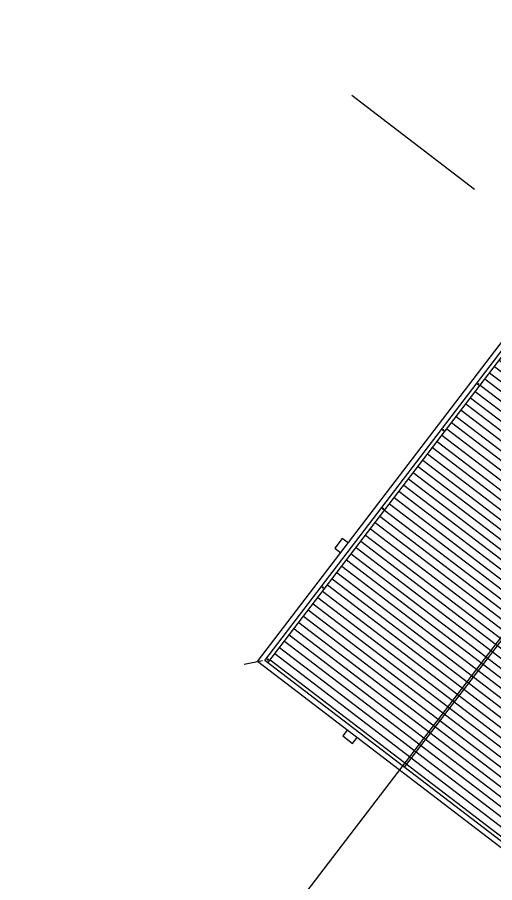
# Model space of a CAD drawing. Header units: millimetres. Extents: x 922366 to 1647943, y -534868 to 518781.
# Drawn here: x 1596524 to 1602657, y 277906 to 289019 of the extents above; entities that cross this region are included whole.
import ezdxf
from ezdxf.xclip import XClip

# ---------------------------------------------------------------- set-up
doc = ezdxf.new("R2010")
doc.units = ezdxf.units.MM
doc.header["$XCLIPFRAME"] = 0
doc.layers.get('Defpoints').update_dxf_attribs({"color": 137})
for name, color, linetype in [('A-SYM', 6, 'Continuous'), ('SYM', 6, 'Continuous'), ('XR-PLAN$0$ELE-4', 252, 'Continuous'), ('XR-PLAN$0$ELE-5', 252, 'Continuous'), ('XR-PLAN$0$ELE-8', 252, 'Continuous'), ('XR-PLAN$0$HAT', 252, 'Continuous'), ('XR-PLAN$0$R.D', 6, 'Continuous'), ('XR-PLAN$0$WALL-D', 252, 'Continuous')]:
    doc.layers.add(name, color=color, linetype=linetype)

# ---------------------------------------------------------------- blocks, each defined once
blk = doc.blocks.new('XR-PLAN$0$sheet-line')
at = {"layer": 'Defpoints'}
blk.add_lwpolyline([(168200, -356400), (0, -356400), (0, -237600), (168200, -237600)], close=True, dxfattribs=at)
blk = doc.blocks.new('XR-PLAN$0$%%P150RD')
at = {"layer": 'XR-PLAN$0$R.D', "color": 1}
for p, q in [((-175, 0), (175, 0)), ((0, 175), (0, -175))]:
    blk.add_line(p, q, dxfattribs=at)
at = {"layer": 'XR-PLAN$0$R.D'}
blk.add_circle((0, 0), 75, dxfattribs=at)
blk = doc.blocks.new('XR-PLAN')
at = {"layer": 'XR-PLAN$0$HAT'}
h = blk.add_hatch(dxfattribs=at)
h.set_pattern_fill('LINE', color=256, scale=300, angle=90)
h.set_pattern_definition([(90, (-15137.6, -419518.9), (-952.5, 6e-14), [])])
h.paths.add_polyline_path([(391400, 64400), (378100, 64400), (378100, 55900), (391400, 55900)])
h.paths.add_polyline_path([(402900, 64400), (391400, 64400), (391400, 55900), (402900, 55900)])
h.paths.add_polyline_path([(414400, 64400), (402900, 64400), (402900, 55900), (414400, 55900)])
h.paths.add_polyline_path([(427400, 64400), (414400, 64400), (414400, 55900), (427400, 55900)])
h.paths.add_polyline_path([(391400, 72900), (378100, 72900), (378100, 64400), (391400, 64400)])
h.paths.add_polyline_path([(402900, 72900), (391400, 72900), (391400, 64400), (402900, 64400)])
h.paths.add_polyline_path([(414400, 72900), (402900, 72900), (402900, 64400), (414400, 64400)])
h.paths.add_polyline_path([(427400, 72900), (414400, 72900), (414400, 64400), (427400, 64400)])
h.paths.add_polyline_path([(391400, 85250), (378100, 85250), (378100, 72900), (391400, 72900)])
h.paths.add_polyline_path([(427400, 85250), (414400, 85250), (414400, 72900), (427400, 72900)])
h.paths.add_polyline_path([(414400, 85250), (402900, 85250), (402900, 72900), (414400, 72900)])
h.paths.add_polyline_path([(402900, 85250), (391400, 85250), (391400, 72900), (402900, 72900)])
h.paths.add_polyline_path([(391400, 43550), (402900, 43550), (402900, 55900), (391400, 55900)])
h.paths.add_polyline_path([(378100, 43550), (391400, 43550), (391400, 55900), (378100, 55900)])
h.paths.add_polyline_path([(414400, 43550), (427400, 43550), (427400, 55900), (414400, 55900)])
h.paths.add_polyline_path([(402900, 43550), (414400, 43550), (414400, 55900), (402900, 55900)])
at = {"layer": 'Defpoints'}
blk.add_line((377900, 85900), (345700, 114600), dxfattribs=at)
for points in [[(345700, 114600), (483100, 114600), (483100, 4200), (345700, 4200)], [(461100, 25700), (361500, 25700), (361500, 102300), (461100, 102300)], [(459300, 27500), (363300, 27500), (363300, 100500), (459300, 100500)], [(457500, 29300), (365100, 29300), (365100, 98700), (457500, 98700)], [(453900, 32900), (368700, 32900), (368700, 95100), (453900, 95100)]]:
    blk.add_lwpolyline(points, close=True, dxfattribs=at)
at = {"layer": 'XR-PLAN$0$ELE-4'}
blk.add_line((378100, 64400), (427400, 64400), dxfattribs=at)
for points in [[(427400, 42465), (377465, 42465), (377465, 86335), (427400, 86335)], [(427400, 43100), (378100, 43100), (378100, 85700), (427400, 85700)]]:
    blk.add_lwpolyline(points, dxfattribs=at)
at = {"layer": 'XR-PLAN$0$ELE-5'}
blk.add_line((378100, 85250), (427400, 85250), dxfattribs=at)
at = {"layer": 'XR-PLAN$0$ELE-8'}
for points in [[(395550, 86335), (395550, 87235), (394050, 87235), (394050, 86335)], [(377465, 72650), (376565, 72650), (376565, 71150), (377465, 71150)]]:
    blk.add_lwpolyline(points, dxfattribs=at)
at = {"layer": 'XR-PLAN$0$R.D', "xscale": -0.6666666666666666, "yscale": 0.6666666666666666, "zscale": 0.6666666666666666}
for p in [(378400, 85500), (389400, 85500), (401400, 85500), (413400, 85500), (420400, 85500)]:
    blk.add_blockref('XR-PLAN$0$%%P150RD', p, dxfattribs=at)
at = {"layer": 'XR-PLAN$0$WALL-D'}
blk.add_blockref('XR-PLAN$0$sheet-line', (336400, 356400), dxfattribs=at)
blk = doc.blocks.new('*U553')
at = {"layer": 'A-SYM', "color": 6}
blk.add_lwpolyline([(-1818.7, 0), (-1618.7, 0)], dxfattribs=at)
blk = doc.blocks.new('*U554')
at = {"layer": 'A-SYM', "color": 6}
blk.add_line((-3818.7, 0), (-2018.7, 0), dxfattribs=at)

msp = doc.modelspace()

# ---------------------------------------------------------------- block references
ref = msp.add_blockref('XR-PLAN', (1582581.5, 243420.1), dxfattribs=dict(xscale=0.1059569368274821, yscale=0.1059569368274821, zscale=0.1059569368274821, rotation=52.59262975871393))
XClip(ref).set_block_clipping_path([(376192.7382297052, 14470.040946157), (450675.0095821283, 87574.9566662952)])
at = {"layer": 'SYM', "xscale": 9.924815164094577, "yscale": 9.924815164094577, "zscale": 9.924815164094577}
for name, p, rotation in [('*U554', (1615682.8, 297982.7), 52.5926297587046), ('*U553', (1615158.8, 277053.6), 322.5926297587046)]:
    msp.add_blockref(name, p, dxfattribs=dict(at, rotation=rotation))

doc.saveas('drawing.dxf')
